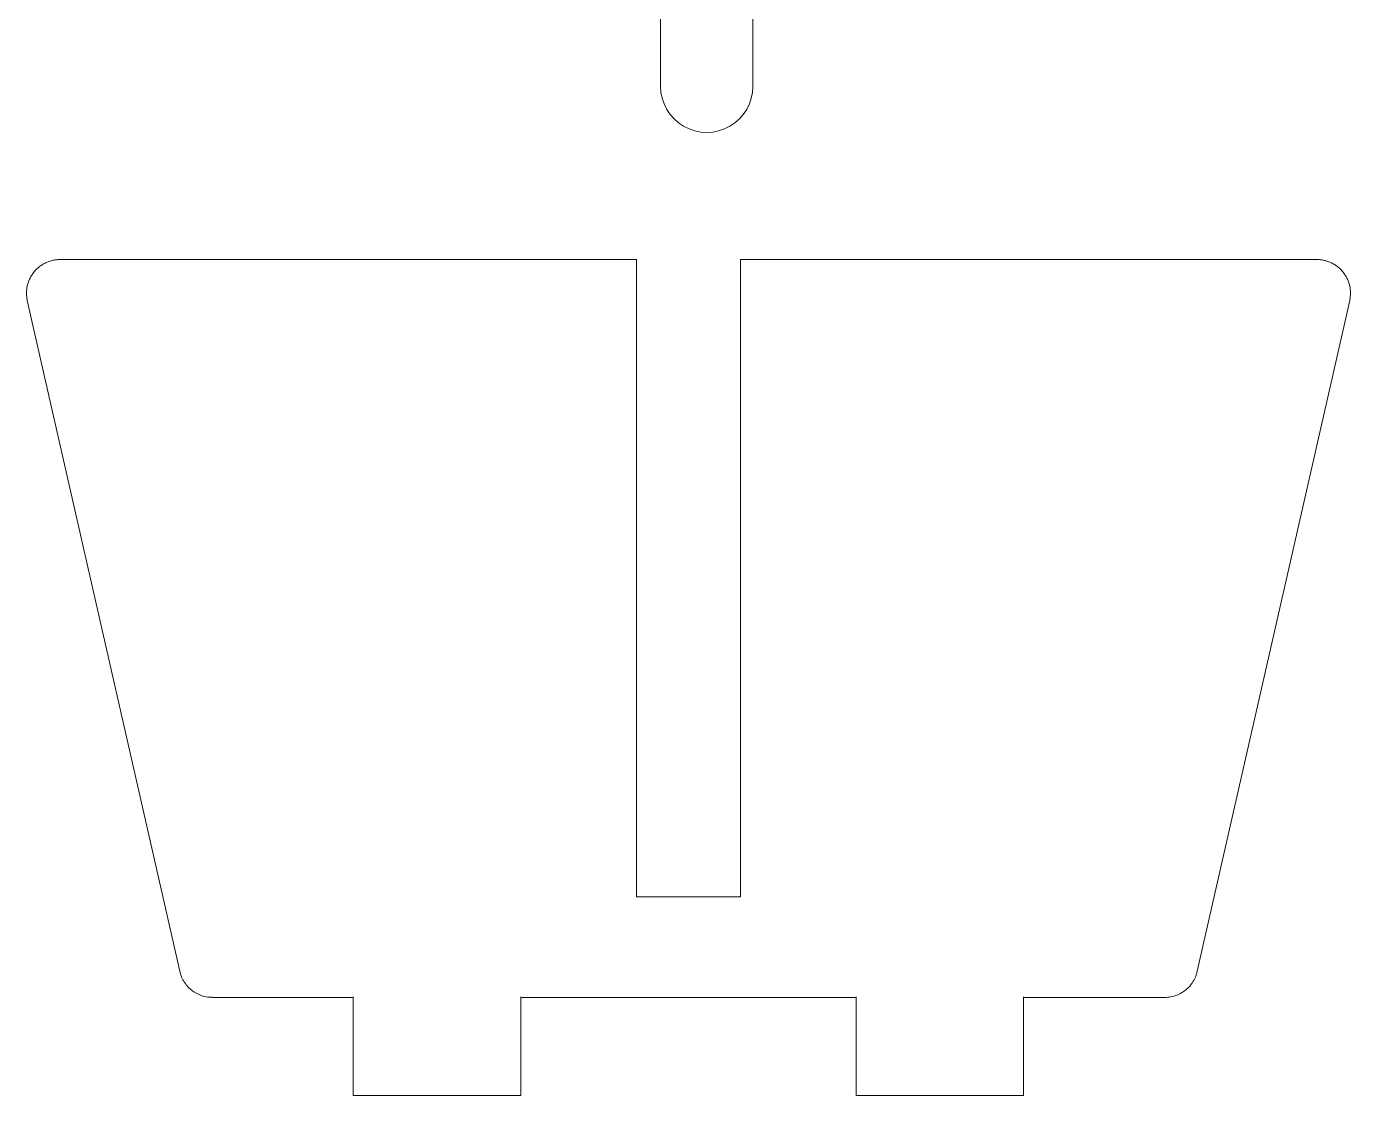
# Model space of a CAD drawing. Header units: centimetres. Extents: x -75 to 51, y -4 to 64.
# Drawn here: x 34.91 to 47, y -3.62 to 6.14 of the extents above; entities that cross this region are included whole.
import ezdxf

# ---------------------------------------------------------------- set-up
doc = ezdxf.new("R2010")
doc.units = ezdxf.units.CM
doc.header["$MEASUREMENT"] = 0
doc.layers.add('layer 1', color=7, linetype='Continuous')

msp = doc.modelspace()

# ---------------------------------------------------------------- linework, layer by layer
at = {"layer": 'layer 1', "color": 1, "lineweight": 20}
for points in [[(40.70309, 7.68002), (40.70309, 7.68002), (40.70309, 5.59071), (40.70309, 5.59071)], [(41.54541, 5.59071), (41.54541, 5.59071), (41.54541, 7.68002), (41.54541, 7.68002)], [(40.70309, 5.59071), (40.70309, 5.59071), (40.70669, 5.53573), (40.70669, 5.53573)], [(41.54181, 5.53573), (41.54181, 5.53573), (41.54541, 5.59071), (41.54541, 5.59071)], [(40.70669, 5.53573), (40.70669, 5.53573), (40.71744, 5.4817), (40.71744, 5.4817)], [(40.71744, 5.4817), (40.71744, 5.4817), (40.73515, 5.42953), (40.73515, 5.42953)], [(41.51335, 5.42953), (41.51335, 5.42953), (41.53105, 5.4817), (41.53105, 5.4817)], [(41.53105, 5.4817), (41.53105, 5.4817), (41.54181, 5.53573), (41.54181, 5.53573)], [(40.73515, 5.42953), (40.73515, 5.42953), (40.75951, 5.38013), (40.75951, 5.38013)], [(40.75951, 5.38013), (40.75951, 5.38013), (40.79012, 5.33433), (40.79012, 5.33433)], [(40.79012, 5.33433), (40.79012, 5.33433), (40.82644, 5.29289), (40.82644, 5.29289)], [(41.42205, 5.29289), (41.42205, 5.29289), (41.45838, 5.33433), (41.45838, 5.33433)], [(41.45838, 5.33433), (41.45838, 5.33433), (41.48899, 5.38013), (41.48899, 5.38013)], [(41.48899, 5.38013), (41.48899, 5.38013), (41.51335, 5.42953), (41.51335, 5.42953)], [(40.82644, 5.29289), (40.82644, 5.29289), (40.86786, 5.25659), (40.86786, 5.25659)], [(40.86786, 5.25659), (40.86786, 5.25659), (40.91367, 5.22599), (40.91367, 5.22599)], [(40.91367, 5.22599), (40.91367, 5.22599), (40.96308, 5.2016), (40.96308, 5.2016)], [(40.96308, 5.2016), (40.96308, 5.2016), (41.01525, 5.1839), (41.01525, 5.1839)], [(41.23325, 5.1839), (41.23325, 5.1839), (41.28542, 5.2016), (41.28542, 5.2016)], [(41.28542, 5.2016), (41.28542, 5.2016), (41.33483, 5.22599), (41.33483, 5.22599)], [(41.33483, 5.22599), (41.33483, 5.22599), (41.38064, 5.25659), (41.38064, 5.25659)], [(41.38064, 5.25659), (41.38064, 5.25659), (41.42205, 5.29289), (41.42205, 5.29289)], [(41.01525, 5.1839), (41.01525, 5.1839), (41.06928, 5.17316), (41.06928, 5.17316)], [(41.06928, 5.17316), (41.06928, 5.17316), (41.12425, 5.16954), (41.12425, 5.16954)], [(41.12425, 5.16954), (41.12425, 5.16954), (41.17922, 5.17318), (41.17922, 5.17318)], [(41.17922, 5.17316), (41.17922, 5.17316), (41.23325, 5.1839), (41.23325, 5.1839)], [(35.21974, 4.00909), (35.21974, 4.00909), (40.48434, 4.00909), (40.48434, 4.00909)], [(40.48386, -1.80635), (40.48386, -1.80635), (40.48386, 4.00912), (40.48386, 4.00912)], [(41.43202, 4.00909), (41.43202, 4.00909), (46.69592, 4.00909), (46.69592, 4.00909)], [(41.43276, -1.80635), (41.43276, -1.80635), (41.43276, 4.01016), (41.43276, 4.01016)], [(34.92128, 3.63518), (34.92128, 3.63518), (36.31253, -2.48634), (36.31253, -2.48634)], [(45.60313, -2.48634), (45.60313, -2.48634), (46.99439, 3.63518), (46.99439, 3.63518)], [(40.48283, -1.80635), (40.48283, -1.80635), (41.43166, -1.80635), (41.43166, -1.80635)], [(36.611, -2.7246), (36.611, -2.7246), (37.89707, -2.7246), (37.89707, -2.7246)], [(37.89707, -3.62036), (37.89707, -3.62036), (37.89707, -2.72037), (37.89707, -2.72037)], [(39.42746, -3.62036), (39.42746, -3.62036), (39.42746, -2.72037), (39.42746, -2.72037)], [(39.42746, -2.7246), (39.42746, -2.7246), (42.48821, -2.7246), (42.48821, -2.7246)], [(42.48903, -3.62032), (42.48903, -3.62032), (42.48903, -2.72032), (42.48903, -2.72032)], [(44.01779, -3.62032), (44.01779, -3.62032), (44.01779, -2.72032), (44.01779, -2.72032)], [(44.0186, -2.7246), (44.0186, -2.7246), (45.30467, -2.7246), (45.30467, -2.7246)], [(37.89707, -3.62036), (37.89707, -3.62036), (39.42746, -3.62036), (39.42746, -3.62036)], [(42.48821, -3.62032), (42.48821, -3.62032), (44.0186, -3.62032), (44.0186, -3.62032)]]:
    msp.add_open_spline(points, degree=3, dxfattribs=at)
for points in [[(35.21975, 4.00908), (35.21975, 4.00908), (35.21045, 4.00908), (35.21045, 4.00908), (35.21045, 4.00908), (35.21045, 4.00908), (35.20121, 4.00908), (35.20121, 4.00908), (35.20121, 4.00908), (35.20121, 4.00908), (35.192, 4.00823), (35.192, 4.00823), (35.192, 4.00823), (35.192, 4.00823), (35.18284, 4.0073), (35.18284, 4.0073), (35.18284, 4.0073), (35.18284, 4.0073), (35.17375, 4.00611), (35.17375, 4.00611), (35.17375, 4.00611), (35.17375, 4.00611), (35.16472, 4.00459), (35.16472, 4.00459), (35.16472, 4.00459), (35.16472, 4.00459), (35.15575, 4.00273), (35.15575, 4.00273), (35.15575, 4.00273), (35.15575, 4.00273), (35.14684, 4.00061), (35.14684, 4.00061), (35.14684, 4.00061), (35.14684, 4.00061), (35.13802, 3.99818), (35.13802, 3.99818), (35.13802, 3.99818), (35.13802, 3.99818), (35.1293, 3.99572), (35.1293, 3.99572), (35.1293, 3.99572), (35.1293, 3.99572), (35.12064, 3.99295), (35.12064, 3.99295), (35.12064, 3.99295), (35.12064, 3.99295), (35.1121, 3.98992), (35.1121, 3.98992), (35.1121, 3.98992), (35.1121, 3.98992), (35.10365, 3.98656), (35.10365, 3.98656), (35.10365, 3.98656), (35.10365, 3.98656), (35.0953, 3.98294), (35.0953, 3.98294), (35.0953, 3.98294), (35.0953, 3.98294), (35.08707, 3.97907), (35.08707, 3.97907), (35.08707, 3.97907), (35.08707, 3.97907), (35.07896, 3.97503), (35.07896, 3.97503), (35.07896, 3.97503), (35.07896, 3.97503), (35.07098, 3.97074), (35.07098, 3.97074), (35.07098, 3.97074), (35.07098, 3.97074), (35.0631, 3.9662), (35.0631, 3.9662), (35.0631, 3.9662), (35.0631, 3.9662), (35.05536, 3.9614), (35.05536, 3.9614), (35.05536, 3.9614), (35.05536, 3.9614), (35.04776, 3.95644), (35.04776, 3.95644), (35.04776, 3.95644), (35.04776, 3.95644), (35.0403, 3.95122), (35.0403, 3.95122), (35.0403, 3.95122), (35.0403, 3.95122), (35.03299, 3.94575), (35.03299, 3.94575), (35.03299, 3.94575), (35.03299, 3.94575), (35.02582, 3.94003), (35.02582, 3.94003), (35.02582, 3.94003), (35.02582, 3.94003), (35.01885, 3.93414), (35.01885, 3.93414), (35.01885, 3.93414), (35.01885, 3.93414), (35.01202, 3.928), (35.01202, 3.928), (35.01202, 3.928), (35.01202, 3.928), (35.00538, 3.92169), (35.00538, 3.92169), (35.00538, 3.92169), (35.00538, 3.92169), (34.99893, 3.91513), (34.99893, 3.91513), (34.99893, 3.91513), (34.99893, 3.91513), (34.99262, 3.9084), (34.99262, 3.9084), (34.99262, 3.9084), (34.99262, 3.9084), (34.98653, 3.90142), (34.98653, 3.90142), (34.98653, 3.90142), (34.98653, 3.90142), (34.98063, 3.89427), (34.98063, 3.89427)], [(46.93514, 3.89395), (46.93514, 3.89395), (46.92924, 3.9011), (46.92924, 3.9011), (46.92924, 3.9011), (46.92924, 3.9011), (46.92315, 3.90808), (46.92315, 3.90808), (46.92315, 3.90808), (46.92315, 3.90808), (46.91687, 3.91481), (46.91687, 3.91481), (46.91687, 3.91481), (46.91687, 3.91481), (46.91042, 3.92137), (46.91042, 3.92137), (46.91042, 3.92137), (46.91042, 3.92137), (46.90377, 3.92768), (46.90377, 3.92768), (46.90377, 3.92768), (46.90377, 3.92768), (46.89695, 3.93382), (46.89695, 3.93382), (46.89695, 3.93382), (46.89695, 3.93382), (46.88998, 3.93971), (46.88998, 3.93971), (46.88998, 3.93971), (46.88998, 3.93971), (46.88281, 3.94543), (46.88281, 3.94543), (46.88281, 3.94543), (46.88281, 3.94543), (46.8755, 3.9509), (46.8755, 3.9509), (46.8755, 3.9509), (46.8755, 3.9509), (46.86803, 3.95612), (46.86803, 3.95612), (46.86803, 3.95612), (46.86803, 3.95612), (46.86045, 3.96108), (46.86045, 3.96108), (46.86045, 3.96108), (46.86045, 3.96108), (46.8527, 3.96587), (46.8527, 3.96587), (46.8527, 3.96587), (46.8527, 3.96587), (46.84483, 3.97041), (46.84483, 3.97041), (46.84483, 3.97041), (46.84483, 3.97041), (46.83685, 3.9747), (46.83685, 3.9747), (46.83685, 3.9747), (46.83685, 3.9747), (46.82874, 3.97874), (46.82874, 3.97874), (46.82874, 3.97874), (46.82874, 3.97874), (46.8205, 3.98261), (46.8205, 3.98261), (46.8205, 3.98261), (46.8205, 3.98261), (46.81214, 3.98623), (46.81214, 3.98623), (46.81214, 3.98623), (46.81214, 3.98623), (46.80369, 3.98959), (46.80369, 3.98959), (46.80369, 3.98959), (46.80369, 3.98959), (46.79512, 3.9927), (46.79512, 3.9927), (46.79512, 3.9927), (46.79512, 3.9927), (46.78646, 3.99547), (46.78646, 3.99547), (46.78646, 3.99547), (46.78646, 3.99547), (46.77774, 3.9979), (46.77774, 3.9979), (46.77774, 3.9979), (46.77774, 3.9979), (46.76893, 4.00033), (46.76893, 4.00033), (46.76893, 4.00033), (46.76893, 4.00033), (46.76002, 4.00245), (46.76002, 4.00245), (46.76002, 4.00245), (46.76002, 4.00245), (46.75105, 4.00431), (46.75105, 4.00431), (46.75105, 4.00431), (46.75105, 4.00431), (46.74202, 4.00583), (46.74202, 4.00583), (46.74202, 4.00583), (46.74202, 4.00583), (46.73293, 4.00702), (46.73293, 4.00702), (46.73293, 4.00702), (46.73293, 4.00702), (46.72378, 4.00795), (46.72378, 4.00795), (46.72378, 4.00795), (46.72378, 4.00795), (46.71457, 4.0088), (46.71457, 4.0088), (46.71457, 4.0088), (46.71457, 4.0088), (46.70533, 4.0088), (46.70533, 4.0088), (46.70533, 4.0088), (46.70533, 4.0088), (46.69603, 4.0088), (46.69603, 4.0088)], [(34.98054, 3.89395), (34.98054, 3.89395), (34.97485, 3.88663), (34.97485, 3.88663), (34.97485, 3.88663), (34.97485, 3.88663), (34.96941, 3.87914), (34.96941, 3.87914), (34.96941, 3.87914), (34.96941, 3.87914), (34.96421, 3.87148), (34.96421, 3.87148), (34.96421, 3.87148), (34.96421, 3.87148), (34.95925, 3.86374), (34.95925, 3.86374), (34.95925, 3.86374), (34.95925, 3.86374), (34.95454, 3.85583), (34.95454, 3.85583), (34.95454, 3.85583), (34.95454, 3.85583), (34.95007, 3.84784), (34.95007, 3.84784), (34.95007, 3.84784), (34.95007, 3.84784), (34.94588, 3.83976), (34.94588, 3.83976), (34.94588, 3.83976), (34.94588, 3.83976), (34.94193, 3.83152), (34.94193, 3.83152), (34.94193, 3.83152), (34.94193, 3.83152), (34.93823, 3.82319), (34.93823, 3.82319), (34.93823, 3.82319), (34.93823, 3.82319), (34.93478, 3.81478), (34.93478, 3.81478), (34.93478, 3.81478), (34.93478, 3.81478), (34.9316, 3.80627), (34.9316, 3.80627), (34.9316, 3.80627), (34.9316, 3.80627), (34.92854, 3.79767), (34.92854, 3.79767), (34.92854, 3.79767), (34.92854, 3.79767), (34.92577, 3.78898), (34.92577, 3.78898), (34.92577, 3.78898), (34.92577, 3.78898), (34.92331, 3.78023), (34.92331, 3.78023), (34.92331, 3.78023), (34.92331, 3.78023), (34.92117, 3.77141), (34.92117, 3.77141), (34.92117, 3.77141), (34.92117, 3.77141), (34.91934, 3.76253), (34.91934, 3.76253), (34.91934, 3.76253), (34.91934, 3.76253), (34.91779, 3.75359), (34.91779, 3.75359), (34.91779, 3.75359), (34.91779, 3.75359), (34.91658, 3.74462), (34.91658, 3.74462), (34.91658, 3.74462), (34.91658, 3.74462), (34.91537, 3.73558), (34.91537, 3.73558), (34.91537, 3.73558), (34.91537, 3.73558), (34.91447, 3.72653), (34.91447, 3.72653), (34.91447, 3.72653), (34.91447, 3.72653), (34.91388, 3.71743), (34.91388, 3.71743), (34.91388, 3.71743), (34.91388, 3.71743), (34.9136, 3.70831), (34.9136, 3.70831), (34.9136, 3.70831), (34.9136, 3.70831), (34.91358, 3.69919), (34.91358, 3.69919), (34.91358, 3.69919), (34.91358, 3.69919), (34.91392, 3.69003), (34.91392, 3.69003), (34.91392, 3.69003), (34.91392, 3.69003), (34.91451, 3.68089), (34.91451, 3.68089), (34.91451, 3.68089), (34.91451, 3.68089), (34.91541, 3.67173), (34.91541, 3.67173), (34.91541, 3.67173), (34.91541, 3.67173), (34.91662, 3.66258), (34.91662, 3.66258), (34.91662, 3.66258), (34.91662, 3.66258), (34.91783, 3.65346), (34.91783, 3.65346), (34.91783, 3.65346), (34.91783, 3.65346), (34.91938, 3.64434), (34.91938, 3.64434), (34.91938, 3.64434), (34.91938, 3.64434), (34.92121, 3.63524), (34.92121, 3.63524)], [(46.99438, 3.63518), (46.99438, 3.63518), (46.99621, 3.64426), (46.99621, 3.64426), (46.99621, 3.64426), (46.99621, 3.64426), (46.99776, 3.65338), (46.99776, 3.65338), (46.99776, 3.65338), (46.99776, 3.65338), (46.99897, 3.6625), (46.99897, 3.6625), (46.99897, 3.6625), (46.99897, 3.6625), (47.00018, 3.67166), (47.00018, 3.67166), (47.00018, 3.67166), (47.00018, 3.67166), (47.00108, 3.6808), (47.00108, 3.6808), (47.00108, 3.6808), (47.00108, 3.6808), (47.00167, 3.68996), (47.00167, 3.68996), (47.00167, 3.68996), (47.00167, 3.68996), (47.00209, 3.69911), (47.00209, 3.69911), (47.00209, 3.69911), (47.00209, 3.69911), (47.00207, 3.70823), (47.00207, 3.70823), (47.00207, 3.70823), (47.00207, 3.70823), (47.00165, 3.71735), (47.00165, 3.71735), (47.00165, 3.71735), (47.00165, 3.71735), (47.00106, 3.72644), (47.00106, 3.72644), (47.00106, 3.72644), (47.00106, 3.72644), (47.00016, 3.7355), (47.00016, 3.7355), (47.00016, 3.7355), (47.00016, 3.7355), (46.99895, 3.74453), (46.99895, 3.74453), (46.99895, 3.74453), (46.99895, 3.74453), (46.99774, 3.7535), (46.99774, 3.7535), (46.99774, 3.7535), (46.99774, 3.7535), (46.99622, 3.76244), (46.99622, 3.76244), (46.99622, 3.76244), (46.99622, 3.76244), (46.99439, 3.77131), (46.99439, 3.77131), (46.99439, 3.77131), (46.99439, 3.77131), (46.99225, 3.78013), (46.99225, 3.78013), (46.99225, 3.78013), (46.99225, 3.78013), (46.98982, 3.78889), (46.98982, 3.78889), (46.98982, 3.78889), (46.98982, 3.78889), (46.98708, 3.79758), (46.98708, 3.79758), (46.98708, 3.79758), (46.98708, 3.79758), (46.984, 3.80618), (46.984, 3.80618), (46.984, 3.80618), (46.984, 3.80618), (46.98084, 3.81469), (46.98084, 3.81469), (46.98084, 3.81469), (46.98084, 3.81469), (46.97738, 3.82311), (46.97738, 3.82311), (46.97738, 3.82311), (46.97738, 3.82311), (46.97365, 3.83144), (46.97365, 3.83144), (46.97365, 3.83144), (46.97365, 3.83144), (46.96972, 3.83969), (46.96972, 3.83969), (46.96972, 3.83969), (46.96972, 3.83969), (46.96553, 3.84785), (46.96553, 3.84785), (46.96553, 3.84785), (46.96553, 3.84785), (46.96106, 3.85584), (46.96106, 3.85584), (46.96106, 3.85584), (46.96106, 3.85584), (46.95636, 3.86375), (46.95636, 3.86375), (46.95636, 3.86375), (46.95636, 3.86375), (46.9514, 3.87149), (46.9514, 3.87149), (46.9514, 3.87149), (46.9514, 3.87149), (46.9462, 3.87915), (46.9462, 3.87915), (46.9462, 3.87915), (46.9462, 3.87915), (46.94076, 3.88664), (46.94076, 3.88664), (46.94076, 3.88664), (46.94076, 3.88664), (46.93506, 3.89396), (46.93506, 3.89396)], [(36.31254, -2.48635), (36.31254, -2.48635), (36.31601, -2.50016), (36.31601, -2.50016), (36.31601, -2.50016), (36.31601, -2.50016), (36.32008, -2.51369), (36.32008, -2.51369), (36.32008, -2.51369), (36.32008, -2.51369), (36.32473, -2.52691), (36.32473, -2.52691), (36.32473, -2.52691), (36.32473, -2.52691), (36.32993, -2.53982), (36.32993, -2.53982), (36.32993, -2.53982), (36.32993, -2.53982), (36.33572, -2.55241), (36.33572, -2.55241), (36.33572, -2.55241), (36.33572, -2.55241), (36.34203, -2.56465), (36.34203, -2.56465), (36.34203, -2.56465), (36.34203, -2.56465), (36.34886, -2.57655), (36.34886, -2.57655), (36.34886, -2.57655), (36.34886, -2.57655), (36.35617, -2.58809), (36.35617, -2.58809), (36.35617, -2.58809), (36.35617, -2.58809), (36.36398, -2.59926), (36.36398, -2.59926), (36.36398, -2.59926), (36.36398, -2.59926), (36.37224, -2.61003), (36.37224, -2.61003), (36.37224, -2.61003), (36.37224, -2.61003), (36.38096, -2.6204), (36.38096, -2.6204), (36.38096, -2.6204), (36.38096, -2.6204), (36.39011, -2.63038), (36.39011, -2.63038), (36.39011, -2.63038), (36.39011, -2.63038), (36.39969, -2.63994), (36.39969, -2.63994), (36.39969, -2.63994), (36.39969, -2.63994), (36.40967, -2.64906), (36.40967, -2.64906), (36.40967, -2.64906), (36.40967, -2.64906), (36.42004, -2.65772), (36.42004, -2.65772), (36.42004, -2.65772), (36.42004, -2.65772), (36.43078, -2.66588), (36.43078, -2.66588), (36.43078, -2.66588), (36.43078, -2.66588), (36.44186, -2.67362), (36.44186, -2.67362), (36.44186, -2.67362), (36.44186, -2.67362), (36.45331, -2.68085), (36.45331, -2.68085), (36.45331, -2.68085), (36.45331, -2.68085), (36.46506, -2.68758), (36.46506, -2.68758), (36.46506, -2.68758), (36.46506, -2.68758), (36.47712, -2.69381), (36.47712, -2.69381), (36.47712, -2.69381), (36.47712, -2.69381), (36.48948, -2.69953), (36.48948, -2.69953), (36.48948, -2.69953), (36.48948, -2.69953), (36.50209, -2.70466), (36.50209, -2.70466), (36.50209, -2.70466), (36.50209, -2.70466), (36.51497, -2.70929), (36.51497, -2.70929), (36.51497, -2.70929), (36.51497, -2.70929), (36.5281, -2.71333), (36.5281, -2.71333), (36.5281, -2.71333), (36.5281, -2.71333), (36.54145, -2.71678), (36.54145, -2.71678), (36.54145, -2.71678), (36.54145, -2.71678), (36.55501, -2.71955), (36.55501, -2.71955), (36.55501, -2.71955), (36.55501, -2.71955), (36.56875, -2.72167), (36.56875, -2.72167), (36.56875, -2.72167), (36.56875, -2.72167), (36.58268, -2.72319), (36.58268, -2.72319), (36.58268, -2.72319), (36.58268, -2.72319), (36.59676, -2.72412), (36.59676, -2.72412), (36.59676, -2.72412), (36.59676, -2.72412), (36.61099, -2.72412), (36.61099, -2.72412)], [(45.30467, -2.72458), (45.30467, -2.72458), (45.3189, -2.72458), (45.3189, -2.72458), (45.3189, -2.72458), (45.3189, -2.72458), (45.33298, -2.72365), (45.33298, -2.72365), (45.33298, -2.72365), (45.33298, -2.72365), (45.3469, -2.72213), (45.3469, -2.72213), (45.3469, -2.72213), (45.3469, -2.72213), (45.36064, -2.72001), (45.36064, -2.72001), (45.36064, -2.72001), (45.36064, -2.72001), (45.3742, -2.71724), (45.3742, -2.71724), (45.3742, -2.71724), (45.3742, -2.71724), (45.38755, -2.71379), (45.38755, -2.71379), (45.38755, -2.71379), (45.38755, -2.71379), (45.40068, -2.70975), (45.40068, -2.70975), (45.40068, -2.70975), (45.40068, -2.70975), (45.41356, -2.70512), (45.41356, -2.70512), (45.41356, -2.70512), (45.41356, -2.70512), (45.42617, -2.69999), (45.42617, -2.69999), (45.42617, -2.69999), (45.42617, -2.69999), (45.43854, -2.69427), (45.43854, -2.69427), (45.43854, -2.69427), (45.43854, -2.69427), (45.4506, -2.68804), (45.4506, -2.68804), (45.4506, -2.68804), (45.4506, -2.68804), (45.46236, -2.68131), (45.46236, -2.68131), (45.46236, -2.68131), (45.46236, -2.68131), (45.4738, -2.67407), (45.4738, -2.67407), (45.4738, -2.67407), (45.4738, -2.67407), (45.48488, -2.66633), (45.48488, -2.66633), (45.48488, -2.66633), (45.48488, -2.66633), (45.49562, -2.65817), (45.49562, -2.65817), (45.49562, -2.65817), (45.49562, -2.65817), (45.506, -2.64951), (45.506, -2.64951), (45.506, -2.64951), (45.506, -2.64951), (45.51598, -2.64038), (45.51598, -2.64038), (45.51598, -2.64038), (45.51598, -2.64038), (45.52556, -2.63084), (45.52556, -2.63084), (45.52556, -2.63084), (45.52556, -2.63084), (45.53471, -2.62085), (45.53471, -2.62085), (45.53471, -2.62085), (45.53471, -2.62085), (45.54343, -2.61048), (45.54343, -2.61048), (45.54343, -2.61048), (45.54343, -2.61048), (45.55169, -2.5997), (45.55169, -2.5997), (45.55169, -2.5997), (45.55169, -2.5997), (45.5595, -2.58853), (45.5595, -2.58853), (45.5595, -2.58853), (45.5595, -2.58853), (45.56682, -2.577), (45.56682, -2.577), (45.56682, -2.577), (45.56682, -2.577), (45.57365, -2.5651), (45.57365, -2.5651), (45.57365, -2.5651), (45.57365, -2.5651), (45.57996, -2.55285), (45.57996, -2.55285), (45.57996, -2.55285), (45.57996, -2.55285), (45.58574, -2.54027), (45.58574, -2.54027), (45.58574, -2.54027), (45.58574, -2.54027), (45.59094, -2.52736), (45.59094, -2.52736), (45.59094, -2.52736), (45.59094, -2.52736), (45.59559, -2.51413), (45.59559, -2.51413), (45.59559, -2.51413), (45.59559, -2.51413), (45.59965, -2.5006), (45.59965, -2.5006), (45.59965, -2.5006), (45.59965, -2.5006), (45.60312, -2.4868), (45.60312, -2.4868)]]:
    msp.add_open_spline(points, degree=3, knots=[0, 0, 0, 0, 0.03225806, 0.03225806, 0.03225806, 0.03225806, 0.06451613, 0.06451613, 0.06451613, 0.06451613, 0.09677419, 0.09677419, 0.09677419, 0.09677419, 0.12903226, 0.12903226, 0.12903226, 0.12903226, 0.16129032, 0.16129032, 0.16129032, 0.16129032, 0.19354839, 0.19354839, 0.19354839, 0.19354839, 0.22580645, 0.22580645, 0.22580645, 0.22580645, 0.25806452, 0.25806452, 0.25806452, 0.25806452, 0.29032258, 0.29032258, 0.29032258, 0.29032258, 0.32258065, 0.32258065, 0.32258065, 0.32258065, 0.35483871, 0.35483871, 0.35483871, 0.35483871, 0.38709677, 0.38709677, 0.38709677, 0.38709677, 0.41935484, 0.41935484, 0.41935484, 0.41935484, 0.4516129, 0.4516129, 0.4516129, 0.4516129, 0.48387097, 0.48387097, 0.48387097, 0.48387097, 0.51612903, 0.51612903, 0.51612903, 0.51612903, 0.5483871, 0.5483871, 0.5483871, 0.5483871, 0.58064516, 0.58064516, 0.58064516, 0.58064516, 0.61290323, 0.61290323, 0.61290323, 0.61290323, 0.64516129, 0.64516129, 0.64516129, 0.64516129, 0.67741935, 0.67741935, 0.67741935, 0.67741935, 0.70967742, 0.70967742, 0.70967742, 0.70967742, 0.74193548, 0.74193548, 0.74193548, 0.74193548, 0.77419355, 0.77419355, 0.77419355, 0.77419355, 0.80645161, 0.80645161, 0.80645161, 0.80645161, 0.83870968, 0.83870968, 0.83870968, 0.83870968, 0.87096774, 0.87096774, 0.87096774, 0.87096774, 0.90322581, 0.90322581, 0.90322581, 0.90322581, 0.93548387, 0.93548387, 0.93548387, 0.93548387, 1, 1, 1, 1], dxfattribs=at)

doc.saveas('drawing.dxf')
